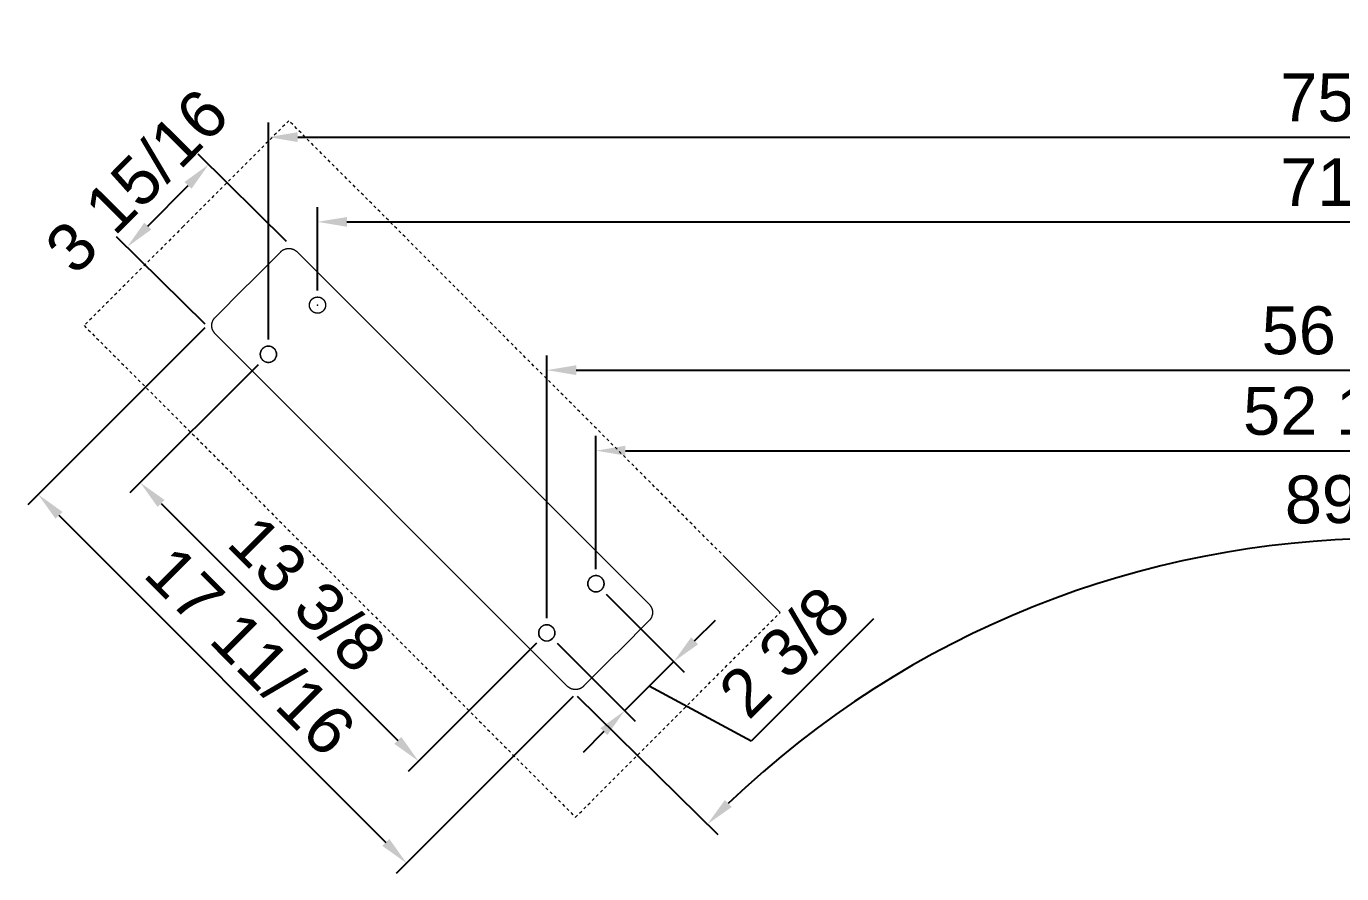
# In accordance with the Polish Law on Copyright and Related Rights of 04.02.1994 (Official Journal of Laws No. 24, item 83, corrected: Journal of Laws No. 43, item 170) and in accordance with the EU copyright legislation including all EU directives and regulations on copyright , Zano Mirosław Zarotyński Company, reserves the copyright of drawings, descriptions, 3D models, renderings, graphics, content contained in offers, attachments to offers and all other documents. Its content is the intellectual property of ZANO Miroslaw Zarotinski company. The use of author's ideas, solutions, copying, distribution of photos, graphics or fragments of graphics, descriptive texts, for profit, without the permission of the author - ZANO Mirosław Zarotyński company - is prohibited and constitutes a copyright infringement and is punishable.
# Model space of a CAD drawing. Header units: inches. Extents: x -11 to 189, y -7 to 133.
# Drawn here: x -5.44 to 39.28, y -7.32 to 21.46 of the extents above; entities that cross this region are included whole.
import ezdxf

# ---------------------------------------------------------------- set-up
doc = ezdxf.new("R2010")
doc.units = ezdxf.units.IN
doc.header["$PDSIZE"] = -1
doc.linetypes.add('HIDDEN', pattern=[1.905, 1.27, -0.635])
for name, color, linetype, lineweight in [('ZANO_R', 7, 'Continuous', 0), ('ZANO_R_przerywana', 250, 'HIDDEN', 0), ('ZANO_W', 1, 'Continuous', 0)]:
    doc.layers.add(name, color=color, linetype=linetype, lineweight=lineweight)
doc.styles.get("Standard").update_dxf_attribs({"font": 'arial.ttf'})
doc.dimstyles.new('amerykanie', dxfattribs={"dimtxt": 50, "dimasz": 50, "dimexe": 0.5, "dimexo": 0.5, "dimgap": 1, "dimtad": 1, "dimdec": 0, "dimzin": 0, "dimlunit": 5, "dimtxsty": 'Standard', "dimcen": 0.09, "dimclrd": 1, "dimclre": 1, "dimclrt": 1, "dimazin": 0, "dimtfac": 1, "dimtdec": 0, "dimtmove": 0, "dimatfit": 3, "dimfxl": 1, "dimtzin": 0, "dimarcsym": 1})

# ---------------------------------------------------------------- blocks, each defined once
blk = doc.blocks.new('*D388')
at = {"layer": 'ZANO_W', "color": 1, "lineweight": -2}
for p, q in [((2.435, 9.968), (-1.924, 5.61)), ((-0.863, 5.256), (7.188, -2.795)), ((11.9, 0.503), (7.541, -3.855))]:
    blk.add_line(p, q, dxfattribs=at)
at = {"layer": 'ZANO_W', "color": 1}
for points in [[(-0.745, 5.374), (-0.981, 5.138), (-1.57, 5.963)], [(7.07, -2.913), (7.306, -2.677), (7.895, -3.502)]]:
    blk.add_solid(points, dxfattribs=at)
at = {"layer": 'ZANO_W', "color": 1, "insert": (4.111, 2.179), "char_height": 1.625, "attachment_point": 5, "rotation": 315}
blk.add_mtext('13 3/8', dxfattribs=at)
blk = doc.blocks.new('*D389')
at = {"layer": 'ZANO_W', "color": 1, "lineweight": -2}
for p, q in [((14.277, 2.173), (16.924, -0.474)), ((17.278, 0.587), (17.985, 1.294)), ((23.363, 1.337), (19.203, -2.822)), ((12.607, 0.503), (15.254, -2.144)), ((14.901, -1.79), (16.571, -0.12)), ((19.203, -2.822), (15.736, -0.955)), ((14.193, -2.497), (13.486, -3.205))]:
    blk.add_line(p, q, dxfattribs=at)
at = {"layer": 'ZANO_W', "color": 1}
for points in [[(17.16, 0.705), (17.396, 0.469), (16.571, -0.12)], [(14.311, -2.615), (14.076, -2.38), (14.901, -1.79)]]:
    blk.add_solid(points, dxfattribs=at)
at = {"layer": 'ZANO_W', "color": 1, "insert": (20.335, 0.206), "char_height": 1.625, "attachment_point": 5, "rotation": 45}
blk.add_mtext('2 3/8', dxfattribs=at)
blk = doc.blocks.new('*D390')
at = {"layer": 'ZANO_W', "color": 1, "lineweight": -2}
for p, q in [((13.924, 3.027), (13.924, 7.547)), ((66.762, 3.027), (66.762, 7.547)), ((14.924, 7.047), (65.762, 7.047))]:
    blk.add_line(p, q, dxfattribs=at)
at = {"layer": 'ZANO_W', "color": 1}
for points in [[(14.924, 7.214), (14.924, 6.88), (13.924, 7.047)], [(65.762, 6.88), (65.762, 7.214), (66.762, 7.047)]]:
    blk.add_solid(points, dxfattribs=at)
at = {"layer": 'ZANO_W', "color": 1, "insert": (40.343, 8.388), "char_height": 1.625, "attachment_point": 5}
blk.add_mtext('52 13/16', dxfattribs=at)
blk = doc.blocks.new('*D391')
at = {"layer": 'ZANO_W', "color": 1, "lineweight": -2}
for p, q in [((12.254, 1.357), (12.254, 10.283)), ((68.432, 1.357), (68.432, 10.283)), ((13.254, 9.783), (67.432, 9.783))]:
    blk.add_line(p, q, dxfattribs=at)
at = {"layer": 'ZANO_W', "color": 1}
for points in [[(13.254, 9.95), (13.254, 9.616), (12.254, 9.783)], [(67.432, 9.616), (67.432, 9.95), (68.432, 9.783)]]:
    blk.add_solid(points, dxfattribs=at)
at = {"layer": 'ZANO_W', "color": 1, "insert": (40.343, 11.124), "char_height": 1.625, "attachment_point": 5}
blk.add_mtext('56 3/16', dxfattribs=at)
blk = doc.blocks.new('*D392')
at = {"layer": 'ZANO_W', "color": 1, "lineweight": -2}
for p, q in [((4.459, 12.492), (4.459, 15.32)), ((76.227, 12.492), (76.227, 15.32)), ((5.459, 14.82), (75.227, 14.82))]:
    blk.add_line(p, q, dxfattribs=at)
at = {"layer": 'ZANO_W', "color": 1}
for points in [[(5.459, 14.986), (5.459, 14.653), (4.459, 14.82)], [(75.227, 14.653), (75.227, 14.986), (76.227, 14.82)]]:
    blk.add_solid(points, dxfattribs=at)
at = {"layer": 'ZANO_W', "color": 1, "insert": (40.343, 16.16), "char_height": 1.625, "attachment_point": 5}
blk.add_mtext('71 3/4', dxfattribs=at)
blk = doc.blocks.new('*D393')
at = {"layer": 'ZANO_W', "color": 1, "lineweight": -2}
for p, q in [((2.788, 10.822), (2.788, 18.2)), ((77.898, 10.822), (77.898, 18.2)), ((3.788, 17.7), (76.898, 17.7))]:
    blk.add_line(p, q, dxfattribs=at)
at = {"layer": 'ZANO_W', "color": 1}
for points in [[(3.788, 17.866), (3.788, 17.533), (2.788, 17.7)], [(76.898, 17.533), (76.898, 17.866), (77.898, 17.7)]]:
    blk.add_solid(points, dxfattribs=at)
at = {"layer": 'ZANO_W', "color": 1, "insert": (40.343, 19.04), "char_height": 1.625, "attachment_point": 5}
blk.add_mtext('75 1/8', dxfattribs=at)
blk = doc.blocks.new('*D394')
at = {"layer": 'ZANO_W', "color": 1, "lineweight": -2}
for p, q in [((13.284, -1.293), (18.069, -5.994)), ((67.386, -1.31), (63.221, -5.562))]:
    blk.add_line(p, q, dxfattribs=at)
blk.add_arc((40.861, -28.387), 32.452, 47.3559, 133.7402, dxfattribs=at)
at = {"layer": 'ZANO_W', "color": 1}
for points in [[(62.731, -4.637), (62.961, -4.395), (63.571, -5.205)], [(18.307, -4.823), (18.541, -5.06), (17.712, -5.644)]]:
    blk.add_solid(points, dxfattribs=at)
at = {"layer": 'ZANO_W', "color": 1, "insert": (40.538, 5.403), "char_height": 1.625, "attachment_point": 5, "rotation": 0.5481}
blk.add_mtext("89%%d55'", dxfattribs=at)
blk = doc.blocks.new('*D396')
at = {"layer": 'ZANO_W', "color": 1, "lineweight": -2}
for p, q in [((3.407, 14.153), (0.403, 17.123)), ((-1.312, 14.676), (0.055, 16.06)), ((0.634, 11.347), (-2.371, 14.317))]:
    blk.add_line(p, q, dxfattribs=at)
at = {"layer": 'ZANO_W', "color": 1}
for points in [[(0.174, 15.943), (-0.063, 16.177), (0.758, 16.771)], [(-1.431, 14.794), (-1.194, 14.559), (-2.015, 13.965)]]:
    blk.add_solid(points, dxfattribs=at)
at = {"layer": 'ZANO_W', "color": 1, "insert": (-1.684, 16.208), "char_height": 1.625, "attachment_point": 5, "rotation": 45.3357}
blk.add_mtext('3 15/16', dxfattribs=at)
blk = doc.blocks.new('*D397')
at = {"layer": 'ZANO_W', "color": 1, "lineweight": -2}
for p, q in [((0.625, 11.221), (-5.392, 5.204)), ((-4.331, 4.851), (6.782, -6.263)), ((13.153, -1.306), (7.136, -7.323))]:
    blk.add_line(p, q, dxfattribs=at)
at = {"layer": 'ZANO_W', "color": 1}
for points in [[(-4.213, 4.968), (-4.449, 4.733), (-5.038, 5.558)], [(6.664, -6.381), (6.9, -6.145), (7.489, -6.97)]]:
    blk.add_solid(points, dxfattribs=at)
at = {"layer": 'ZANO_W', "color": 1, "insert": (2.173, 0.242), "char_height": 1.625, "attachment_point": 5, "rotation": 315}
blk.add_mtext('17 11/16', dxfattribs=at)

msp = doc.modelspace()

# ---------------------------------------------------------------- linework, layer by layer
at = {"layer": 'ZANO_R'}
for p, q in [((3.28144, 13.86076), (3.29333, 13.86762)), ((3.29333, 13.86762), (3.30514, 13.87391)), ((3.30514, 13.87391), (3.31716, 13.8798)), ((3.31716, 13.8798), (3.32937, 13.88527)), ((3.32937, 13.88527), (3.34177, 13.89033)), ((3.34177, 13.89033), (3.35432, 13.89496)), ((3.35432, 13.89496), (3.36703, 13.89916)), ((3.36703, 13.89916), (3.37987, 13.90293)), ((3.37987, 13.90293), (3.39283, 13.90626)), ((3.39283, 13.90626), (3.4059, 13.90914)), ((3.4059, 13.90914), (3.41905, 13.91158)), ((3.41905, 13.91158), (3.43229, 13.91358)), ((3.43229, 13.91358), (3.44558, 13.91512)), ((3.44558, 13.91512), (3.45892, 13.9162)), ((3.45892, 13.9162), (3.47229, 13.91684)), ((3.47229, 13.91684), (3.48567, 13.91702)), ((3.48567, 13.91702), (3.49905, 13.91674)), ((3.49905, 13.91674), (3.51241, 13.91601)), ((3.51241, 13.91601), (3.52574, 13.91483)), ((3.52574, 13.91483), (3.53902, 13.9132)), ((3.53902, 13.9132), (3.55224, 13.91111)), ((3.55224, 13.91111), (3.56538, 13.90857)), ((3.56538, 13.90857), (3.57843, 13.9056)), ((3.57843, 13.9056), (3.59136, 13.90217)), ((3.59136, 13.90217), (3.60418, 13.89832)), ((3.60418, 13.89832), (3.61685, 13.89402)), ((3.61685, 13.89402), (3.62938, 13.8893)), ((3.62938, 13.8893), (3.64173, 13.88416)), ((3.64173, 13.88416), (3.6539, 13.8786)), ((3.6539, 13.8786), (3.66588, 13.87263)), ((3.66588, 13.87263), (3.67765, 13.86625)), ((3.67765, 13.86625), (3.68919, 13.85948)), ((2.20368, 12.79951), (3.03588, 13.63171)), ((3.20588, 13.80171), (3.03588, 13.63171)), ((3.20588, 13.80171), (3.21575, 13.81125)), ((3.21575, 13.81125), (3.22596, 13.82044)), ((3.22596, 13.82044), (3.23648, 13.82927)), ((3.23648, 13.82927), (3.2473, 13.83772)), ((3.2473, 13.83772), (3.25841, 13.8458)), ((3.25841, 13.8458), (3.26979, 13.85348)), ((3.26979, 13.85348), (3.28144, 13.86076)), ((3.68919, 13.85948), (3.7005, 13.85233)), ((3.7005, 13.85233), (3.71155, 13.84479)), ((3.71155, 13.84479), (3.72235, 13.83688)), ((3.72235, 13.83688), (3.73287, 13.8286)), ((3.73287, 13.8286), (3.7431, 13.81998)), ((3.7431, 13.81998), (3.75303, 13.81101)), ((3.75303, 13.81101), (3.76265, 13.80171)), ((15.73336, 1.83101), (3.76265, 13.80171)), ((1.98097, 12.5768), (0.97877, 11.5746)), ((1.98097, 12.5768), (2.20368, 12.79951)), ((4.19434, 12.07032), (4.19723, 12.0795)), ((4.19723, 12.0795), (4.20044, 12.08856)), ((4.20044, 12.08856), (4.20396, 12.09752)), ((4.20396, 12.09752), (4.20779, 12.10634)), ((4.20779, 12.10634), (4.21192, 12.11502)), ((4.21192, 12.11502), (4.21636, 12.12356)), ((4.21636, 12.12356), (4.22109, 12.13193)), ((4.22109, 12.13193), (4.22611, 12.14013)), ((4.22611, 12.14013), (4.23142, 12.14816)), ((4.23154, 12.14834), (4.23641, 12.15519)), ((4.23641, 12.15519), (4.24148, 12.16189)), ((4.24148, 12.16189), (4.24676, 12.16843)), ((4.24676, 12.16843), (4.25223, 12.17481)), ((4.25223, 12.17481), (4.2579, 12.18102)), ((4.2579, 12.18102), (4.26375, 12.18706)), ((4.26375, 12.18706), (4.27059, 12.19367)), ((4.27059, 12.19367), (4.27766, 12.20004)), ((4.27766, 12.20004), (4.28494, 12.20616)), ((4.28494, 12.20616), (4.29243, 12.21203)), ((4.29243, 12.21203), (4.30012, 12.21763)), ((4.30012, 12.21763), (4.308, 12.22297)), ((4.308, 12.22297), (4.31605, 12.22803)), ((4.31605, 12.22803), (4.32428, 12.23281)), ((4.32428, 12.23281), (4.33266, 12.2373)), ((4.33266, 12.2373), (4.3412, 12.24151)), ((4.3412, 12.24151), (4.34987, 12.24541)), ((4.34987, 12.24541), (4.35868, 12.24901)), ((4.35868, 12.24901), (4.3676, 12.25231)), ((4.3676, 12.25231), (4.37664, 12.2553)), ((4.37664, 12.2553), (4.38577, 12.25797)), ((4.38577, 12.25797), (4.39498, 12.26033)), ((4.39498, 12.26033), (4.40428, 12.26236)), ((4.40428, 12.26236), (4.41364, 12.26408)), ((4.41364, 12.26408), (4.42305, 12.26547)), ((4.42305, 12.26547), (4.4325, 12.26653)), ((4.4325, 12.26653), (4.44199, 12.26727)), ((4.44199, 12.26727), (4.45149, 12.26768)), ((4.45149, 12.26768), (4.461, 12.26776)), ((4.461, 12.26776), (4.47052, 12.26752)), ((4.47052, 12.26752), (4.48001, 12.26694)), ((4.48016, 12.26693), (4.48958, 12.26603)), ((4.48958, 12.26603), (4.49897, 12.26481)), ((4.49897, 12.26481), (4.50831, 12.26326)), ((4.50831, 12.26326), (4.51758, 12.26139)), ((4.51758, 12.26139), (4.52679, 12.25921)), ((4.52679, 12.25921), (4.53592, 12.25671)), ((4.53592, 12.25671), (4.54496, 12.2539)), ((4.54496, 12.2539), (4.5539, 12.25078)), ((4.5539, 12.25078), (4.56272, 12.24736)), ((4.56272, 12.24736), (4.57142, 12.24363)), ((4.57142, 12.24363), (4.57999, 12.23961)), ((4.57999, 12.23961), (4.58841, 12.2353)), ((4.58841, 12.2353), (4.59668, 12.2307)), ((4.59668, 12.2307), (4.60479, 12.22582)), ((4.60479, 12.22582), (4.61273, 12.22066)), ((4.61273, 12.22066), (4.62048, 12.21524)), ((4.62048, 12.21524), (4.62804, 12.20955)), ((4.62804, 12.20955), (4.63541, 12.2036)), ((4.63541, 12.2036), (4.64256, 12.19741)), ((4.64256, 12.19741), (4.6495, 12.19097)), ((4.6495, 12.19097), (4.65621, 12.1843)), ((4.65621, 12.1843), (4.66269, 12.1774)), ((4.66269, 12.1774), (4.66893, 12.17028)), ((4.66893, 12.17028), (4.67493, 12.16296)), ((4.67493, 12.16296), (4.68066, 12.15543)), ((4.68066, 12.15543), (4.68614, 12.14771)), ((4.68614, 12.14771), (4.69134, 12.13981)), ((4.69134, 12.13981), (4.69627, 12.13173)), ((4.69627, 12.13173), (4.70093, 12.12349)), ((4.70093, 12.12349), (4.70529, 12.11509)), ((4.70529, 12.11509), (4.70937, 12.10655)), ((4.70937, 12.10655), (4.71314, 12.09787)), ((4.71314, 12.09787), (4.71662, 12.08907)), ((4.71662, 12.08907), (4.7198, 12.08015)), ((4.7198, 12.08015), (4.72266, 12.07113)), ((4.18304, 11.99446), (4.18329, 12.00407)), ((4.18313, 11.98484), (4.18304, 11.99446)), ((4.18355, 11.97523), (4.18313, 11.98484)), ((4.18329, 12.00407), (4.18387, 12.01367)), ((4.18431, 11.96564), (4.18355, 11.97523)), ((4.18387, 12.01367), (4.18479, 12.02325)), ((4.18541, 11.95609), (4.18431, 11.96564)), ((4.18479, 12.02325), (4.18604, 12.03279)), ((4.18683, 11.94657), (4.18541, 11.95609)), ((4.18604, 12.03279), (4.18762, 12.04227)), ((4.18859, 11.93712), (4.18683, 11.94657)), ((4.18762, 12.04227), (4.18954, 12.0517)), ((4.19068, 11.92773), (4.18859, 11.93712)), ((4.18954, 12.0517), (4.19178, 12.06105)), ((4.19309, 11.91842), (4.19068, 11.92773)), ((4.19178, 12.06105), (4.19434, 12.07032)), ((4.19582, 11.9092), (4.19309, 11.91842)), ((4.19888, 11.90008), (4.19582, 11.9092)), ((4.20225, 11.89107), (4.19888, 11.90008)), ((4.20594, 11.88218), (4.20225, 11.89107)), ((4.20993, 11.87343), (4.20594, 11.88218)), ((4.21423, 11.86483), (4.20993, 11.87343)), ((4.21882, 11.85638), (4.21423, 11.86483)), ((4.2237, 11.84809), (4.21882, 11.85638)), ((4.22887, 11.83998), (4.2237, 11.84809)), ((4.23433, 11.83206), (4.22887, 11.83998)), ((4.24005, 11.82433), (4.23433, 11.83206)), ((4.24604, 11.8168), (4.24005, 11.82433)), ((4.25229, 11.80949), (4.24604, 11.8168)), ((4.25879, 11.8024), (4.25229, 11.80949)), ((4.26553, 11.79555), (4.25879, 11.8024)), ((4.27251, 11.78893), (4.26553, 11.79555)), ((4.27972, 11.78256), (4.27251, 11.78893)), ((4.28714, 11.77644), (4.27972, 11.78256)), ((4.29478, 11.77059), (4.28714, 11.77644)), ((4.30261, 11.76501), (4.29478, 11.77059)), ((4.31063, 11.7597), (4.30261, 11.76501)), ((4.31884, 11.75468), (4.31063, 11.7597)), ((4.32721, 11.74994), (4.31884, 11.75468)), ((4.33574, 11.74551), (4.32721, 11.74994)), ((4.34442, 11.74137), (4.33574, 11.74551)), ((4.35325, 11.73754), (4.34442, 11.74137)), ((4.3622, 11.73401), (4.35325, 11.73754)), ((4.37126, 11.73081), (4.3622, 11.73401)), ((4.38044, 11.72792), (4.37126, 11.73081)), ((4.38971, 11.72535), (4.38044, 11.72792)), ((4.39906, 11.72311), (4.38971, 11.72535)), ((4.40849, 11.72119), (4.39906, 11.72311)), ((4.41797, 11.71961), (4.40849, 11.72119)), ((4.42751, 11.71836), (4.41797, 11.71961)), ((4.43708, 11.71744), (4.42751, 11.71836)), ((4.44673, 11.71685), (4.43724, 11.71742)), ((4.45624, 11.7166), (4.44673, 11.71685)), ((4.46576, 11.71669), (4.45624, 11.7166)), ((4.47526, 11.7171), (4.46576, 11.71669)), ((4.48475, 11.71783), (4.47526, 11.7171)), ((4.4942, 11.7189), (4.48475, 11.71783)), ((4.50361, 11.72029), (4.4942, 11.7189)), ((4.51297, 11.72201), (4.50361, 11.72029)), ((4.52226, 11.72404), (4.51297, 11.72201)), ((4.53148, 11.7264), (4.52226, 11.72404)), ((4.54061, 11.72907), (4.53148, 11.7264)), ((4.54964, 11.73206), (4.54061, 11.72907)), ((4.55857, 11.73536), (4.54964, 11.73206)), ((4.56737, 11.73896), (4.55857, 11.73536)), ((4.57605, 11.74286), (4.56737, 11.73896)), ((4.58459, 11.74706), (4.57605, 11.74286)), ((4.59297, 11.75156), (4.58459, 11.74706)), ((4.6012, 11.75634), (4.59297, 11.75156)), ((4.60925, 11.7614), (4.6012, 11.75634)), ((4.61713, 11.76674), (4.60925, 11.7614)), ((4.62482, 11.77234), (4.61713, 11.76674)), ((4.6323, 11.77821), (4.62482, 11.77234)), ((4.63959, 11.78433), (4.6323, 11.77821)), ((4.64665, 11.7907), (4.63959, 11.78433)), ((4.6535, 11.79731), (4.64665, 11.7907)), ((4.65933, 11.80332), (4.6535, 11.79731)), ((4.66498, 11.80951), (4.65933, 11.80332)), ((4.67043, 11.81587), (4.66498, 11.80951)), ((4.67569, 11.82239), (4.67043, 11.81587)), ((4.68075, 11.82906), (4.67569, 11.82239)), ((4.68561, 11.83589), (4.68075, 11.82906)), ((4.69093, 11.84392), (4.6857, 11.83603)), ((4.69589, 11.85198), (4.69093, 11.84392)), ((4.70056, 11.86021), (4.69589, 11.85198)), ((4.70495, 11.8686), (4.70056, 11.86021)), ((4.70905, 11.87713), (4.70495, 11.8686)), ((4.71285, 11.8858), (4.70905, 11.87713)), ((4.71635, 11.89459), (4.71285, 11.8858)), ((4.71955, 11.90349), (4.71635, 11.89459)), ((4.72244, 11.91251), (4.71955, 11.90349)), ((4.72502, 11.92161), (4.72244, 11.91251)), ((4.72266, 12.07113), (4.72522, 12.06202)), ((4.72729, 11.9308), (4.72502, 11.92161)), ((4.72522, 12.06202), (4.72746, 12.05282)), ((4.72924, 11.94006), (4.72729, 11.9308)), ((4.72746, 12.05282), (4.72938, 12.04356)), ((4.73087, 11.94939), (4.72924, 11.94006)), ((4.72938, 12.04356), (4.73099, 12.03423)), ((4.73218, 11.95876), (4.73087, 11.94939)), ((4.73099, 12.03423), (4.73227, 12.02485)), ((4.73317, 11.96817), (4.73218, 11.95876)), ((4.73227, 12.02485), (4.73323, 12.01544)), ((4.73383, 11.97761), (4.73317, 11.96817)), ((4.73323, 12.01544), (4.73387, 12.00599)), ((4.73417, 11.98707), (4.73383, 11.97761)), ((4.73387, 12.00599), (4.73418, 11.99654)), ((4.73418, 11.99654), (4.73417, 11.98707)), ((0.86346, 11.29621), (0.86368, 11.30965)), ((0.86368, 11.28277), (0.86346, 11.29621)), ((0.86368, 11.30965), (0.86437, 11.32308)), ((0.86437, 11.26935), (0.86368, 11.28277)), ((0.86437, 11.32308), (0.86552, 11.33647)), ((0.86552, 11.25595), (0.86437, 11.26935)), ((0.86552, 11.33647), (0.86712, 11.34982)), ((0.86712, 11.2426), (0.86552, 11.25595)), ((0.86712, 11.34982), (0.86918, 11.36311)), ((0.86918, 11.22932), (0.86712, 11.2426)), ((0.86918, 11.36311), (0.87169, 11.37631)), ((0.87169, 11.21611), (0.86918, 11.22932)), ((0.87169, 11.37631), (0.87465, 11.38943)), ((0.87465, 11.203), (0.87169, 11.21611)), ((0.87465, 11.38943), (0.87805, 11.40243)), ((0.87805, 11.18999), (0.87465, 11.203)), ((0.87805, 11.40243), (0.8819, 11.41531)), ((0.8819, 11.17711), (0.87805, 11.18999)), ((0.8819, 11.41531), (0.88619, 11.42806)), ((0.88619, 11.42806), (0.8909, 11.44064)), ((0.8909, 11.44064), (0.89605, 11.45306)), ((0.89605, 11.45306), (0.90161, 11.4653)), ((0.90161, 11.4653), (0.9076, 11.47734)), ((0.9076, 11.47734), (0.91398, 11.48917)), ((0.91398, 11.48917), (0.92077, 11.50077)), ((0.92077, 11.50077), (0.92795, 11.51214)), ((0.92795, 11.51214), (0.93551, 11.52325)), ((0.93551, 11.52325), (0.94345, 11.5341)), ((0.94345, 11.5341), (0.95176, 11.54467)), ((0.95176, 11.54467), (0.96042, 11.55495)), ((0.96042, 11.55495), (0.96943, 11.56493)), ((0.96943, 11.56493), (0.97877, 11.5746)), ((0.88619, 11.16437), (0.8819, 11.17711)), ((0.8909, 11.15178), (0.88619, 11.16437)), ((0.89605, 11.13936), (0.8909, 11.15178)), ((0.90161, 11.12713), (0.89605, 11.13936)), ((0.9076, 11.11509), (0.90161, 11.12713)), ((0.91398, 11.10326), (0.9076, 11.11509)), ((0.92077, 11.09165), (0.91398, 11.10326)), ((0.92795, 11.08029), (0.92077, 11.09165)), ((0.93551, 11.06917), (0.92795, 11.08029)), ((0.94345, 11.05832), (0.93551, 11.06917)), ((0.95176, 11.04775), (0.94345, 11.05832)), ((0.96042, 11.03747), (0.95176, 11.04775)), ((0.96943, 11.02749), (0.96042, 11.03747)), ((0.97877, 11.01782), (0.96943, 11.02749)), ((0.97877, 11.01782), (12.94947, -0.95288)), ((2.51283, 10.33022), (2.5127, 10.32066)), ((2.5127, 10.32066), (2.51291, 10.31109)), ((2.51329, 10.33978), (2.51283, 10.33022)), ((2.51291, 10.31109), (2.51345, 10.30154)), ((2.51407, 10.34931), (2.51329, 10.33978)), ((2.51345, 10.30154), (2.51432, 10.29202)), ((2.51519, 10.35881), (2.51407, 10.34931)), ((2.51432, 10.29202), (2.51552, 10.28253)), ((2.51664, 10.36827), (2.51519, 10.35881)), ((2.51841, 10.37767), (2.51664, 10.36827)), ((2.52051, 10.387), (2.51841, 10.37767)), ((2.52294, 10.39626), (2.52051, 10.387)), ((2.52568, 10.40542), (2.52294, 10.39626)), ((2.52874, 10.41449), (2.52568, 10.40542)), ((2.53211, 10.42344), (2.52874, 10.41449)), ((2.53579, 10.43227), (2.53211, 10.42344)), ((2.53977, 10.44097), (2.53579, 10.43227)), ((2.54406, 10.44952), (2.53977, 10.44097)), ((2.54863, 10.45792), (2.54406, 10.44952)), ((2.5535, 10.46615), (2.54863, 10.45792)), ((2.55865, 10.47422), (2.5535, 10.46615)), ((2.56408, 10.4821), (2.55865, 10.47422)), ((2.56977, 10.48978), (2.56408, 10.4821)), ((2.57573, 10.49726), (2.56977, 10.48978)), ((2.58195, 10.50453), (2.57573, 10.49726)), ((2.58841, 10.51159), (2.58195, 10.50453)), ((2.59512, 10.51841), (2.58841, 10.51159)), ((2.60206, 10.525), (2.59512, 10.51841)), ((2.60922, 10.53134), (2.60206, 10.525)), ((2.6166, 10.53743), (2.60922, 10.53134)), ((2.62418, 10.54325), (2.6166, 10.53743)), ((2.63197, 10.54882), (2.62418, 10.54325)), ((2.63994, 10.55411), (2.63197, 10.54882)), ((2.64809, 10.55911), (2.63994, 10.55411)), ((2.65641, 10.56384), (2.64809, 10.55911)), ((2.66489, 10.56827), (2.65641, 10.56384)), ((2.67351, 10.5724), (2.66489, 10.56827)), ((2.68228, 10.57624), (2.67351, 10.5724)), ((2.69117, 10.57976), (2.68228, 10.57624)), ((2.70018, 10.58298), (2.69117, 10.57976)), ((2.70929, 10.58588), (2.70018, 10.58298)), ((2.71851, 10.58846), (2.70929, 10.58588)), ((2.7278, 10.59072), (2.71851, 10.58846)), ((2.73717, 10.59266), (2.7278, 10.59072)), ((2.7466, 10.59427), (2.73717, 10.59266)), ((2.75608, 10.59555), (2.7466, 10.59427)), ((2.7656, 10.59651), (2.75608, 10.59555)), ((2.77514, 10.59713), (2.7656, 10.59651)), ((2.78471, 10.59742), (2.77514, 10.59713)), ((2.79427, 10.59738), (2.78471, 10.59742)), ((2.80383, 10.59701), (2.79427, 10.59738)), ((2.81337, 10.5963), (2.80383, 10.59701)), ((2.82288, 10.59526), (2.81337, 10.5963)), ((2.83235, 10.5939), (2.82288, 10.59526)), ((2.84176, 10.59221), (2.83235, 10.5939)), ((2.85112, 10.59019), (2.84176, 10.59221)), ((2.86039, 10.58785), (2.85112, 10.59019)), ((2.86958, 10.58518), (2.86039, 10.58785)), ((2.87867, 10.5822), (2.86958, 10.58518)), ((2.88765, 10.57891), (2.87867, 10.5822)), ((2.89651, 10.57531), (2.88765, 10.57891)), ((2.90524, 10.5714), (2.89651, 10.57531)), ((2.91383, 10.56719), (2.90524, 10.5714)), ((2.92227, 10.56268), (2.91383, 10.56719)), ((2.93055, 10.55789), (2.92227, 10.56268)), ((2.93866, 10.55281), (2.93055, 10.55789)), ((2.94658, 10.54745), (2.93866, 10.55281)), ((2.95432, 10.54182), (2.94658, 10.54745)), ((2.96185, 10.53593), (2.95432, 10.54182)), ((2.96918, 10.52977), (2.96185, 10.53593)), ((2.97628, 10.52337), (2.96918, 10.52977)), ((2.98316, 10.51673), (2.97628, 10.52337)), ((2.98981, 10.50984), (2.98316, 10.51673)), ((2.99621, 10.50274), (2.98981, 10.50984)), ((3.00237, 10.49541), (2.99621, 10.50274)), ((3.00826, 10.48788), (3.00237, 10.49541)), ((3.01389, 10.48014), (3.00826, 10.48788)), ((3.01925, 10.47222), (3.01389, 10.48014)), ((3.02433, 10.46411), (3.01925, 10.47222)), ((3.02912, 10.45583), (3.02433, 10.46411)), ((3.03363, 10.44739), (3.02912, 10.45583)), ((3.03784, 10.4388), (3.03363, 10.44739)), ((3.04175, 10.43007), (3.03784, 10.4388)), ((3.04535, 10.42121), (3.04175, 10.43007)), ((3.04864, 10.41223), (3.04535, 10.42121)), ((3.05162, 10.40314), (3.04864, 10.41223)), ((3.05429, 10.39395), (3.05162, 10.40314)), ((3.05663, 10.38468), (3.05429, 10.39395)), ((3.05865, 10.37533), (3.05663, 10.38468)), ((3.06034, 10.36591), (3.05865, 10.37533)), ((3.0617, 10.35644), (3.06034, 10.36591)), ((3.06071, 10.28016), (3.06199, 10.28964)), ((3.06274, 10.34693), (3.0617, 10.35644)), ((3.06199, 10.28964), (3.06295, 10.29916)), ((3.06344, 10.33739), (3.06274, 10.34693)), ((3.06295, 10.29916), (3.06357, 10.3087)), ((3.06382, 10.32783), (3.06344, 10.33739)), ((3.06357, 10.3087), (3.06386, 10.31827)), ((3.06386, 10.31827), (3.06382, 10.32783)), ((2.51552, 10.28253), (2.51705, 10.27308)), ((2.51705, 10.27308), (2.51891, 10.2637)), ((2.51891, 10.2637), (2.52109, 10.25438)), ((2.52109, 10.25438), (2.52359, 10.24515)), ((2.52359, 10.24515), (2.52641, 10.23601)), ((2.52641, 10.23601), (2.52955, 10.22697)), ((2.52955, 10.22697), (2.533, 10.21805)), ((2.533, 10.21805), (2.53676, 10.20925)), ((2.53676, 10.20925), (2.54082, 10.20059)), ((2.54082, 10.20059), (2.54517, 10.19207)), ((2.54517, 10.19207), (2.54982, 10.18371)), ((2.54982, 10.18371), (2.55476, 10.17552)), ((2.55476, 10.17552), (2.55998, 10.1675)), ((2.55998, 10.1675), (2.56548, 10.15967)), ((2.56548, 10.15967), (2.57124, 10.15204)), ((2.57124, 10.15204), (2.57726, 10.14461)), ((2.57726, 10.14461), (2.58354, 10.13739)), ((2.58354, 10.13739), (2.59007, 10.13039)), ((2.59007, 10.13039), (2.59683, 10.12363)), ((2.59683, 10.12363), (2.60383, 10.1171)), ((2.60383, 10.1171), (2.61104, 10.11082)), ((2.61104, 10.11082), (2.61848, 10.1048)), ((2.61848, 10.1048), (2.62611, 10.09904)), ((2.62611, 10.09904), (2.63394, 10.09354)), ((2.63394, 10.09354), (2.64196, 10.08832)), ((2.64196, 10.08832), (2.65015, 10.08338)), ((2.65015, 10.08338), (2.65851, 10.07873)), ((2.65851, 10.07873), (2.66703, 10.07438)), ((2.66703, 10.07438), (2.67569, 10.07032)), ((2.67569, 10.07032), (2.68449, 10.06656)), ((2.68449, 10.06656), (2.69341, 10.06311)), ((2.69341, 10.06311), (2.70245, 10.05997)), ((2.70245, 10.05997), (2.71159, 10.05715)), ((2.71159, 10.05715), (2.72082, 10.05465)), ((2.72082, 10.05465), (2.73014, 10.05247)), ((2.73014, 10.05247), (2.73952, 10.05061)), ((2.73952, 10.05061), (2.74896, 10.04908)), ((2.74896, 10.04908), (2.75846, 10.04788)), ((2.75846, 10.04788), (2.76798, 10.04701)), ((2.76798, 10.04701), (2.77753, 10.04647)), ((2.77753, 10.04647), (2.7871, 10.04627)), ((2.7871, 10.04627), (2.79666, 10.04639)), ((2.79666, 10.04639), (2.80622, 10.04685)), ((2.80622, 10.04685), (2.81575, 10.04763)), ((2.81575, 10.04763), (2.82525, 10.04875)), ((2.82525, 10.04875), (2.83471, 10.0502)), ((2.83471, 10.0502), (2.84411, 10.05197)), ((2.84411, 10.05197), (2.85344, 10.05407)), ((2.85344, 10.05407), (2.8627, 10.0565)), ((2.8627, 10.0565), (2.87186, 10.05924)), ((2.87186, 10.05924), (2.88093, 10.0623)), ((2.88093, 10.0623), (2.88988, 10.06567)), ((2.88988, 10.06567), (2.89871, 10.06935)), ((2.89871, 10.06935), (2.90741, 10.07333)), ((2.90741, 10.07333), (2.91596, 10.07762)), ((2.91596, 10.07762), (2.92436, 10.08219)), ((2.92436, 10.08219), (2.93259, 10.08706)), ((2.93259, 10.08706), (2.94066, 10.09221)), ((2.94066, 10.09221), (2.94853, 10.09764)), ((2.94853, 10.09764), (2.95622, 10.10333)), ((2.95622, 10.10333), (2.9637, 10.10929)), ((2.9637, 10.10929), (2.97097, 10.11551)), ((2.97097, 10.11551), (2.97803, 10.12197)), ((2.97803, 10.12197), (2.98485, 10.12868)), ((2.98485, 10.12868), (2.99143, 10.13562)), ((2.99143, 10.13562), (2.99778, 10.14278)), ((2.99778, 10.14278), (3.00386, 10.15016)), ((3.00386, 10.15016), (3.00969, 10.15774)), ((3.00969, 10.15774), (3.01526, 10.16553)), ((3.01526, 10.16553), (3.02054, 10.1735)), ((3.02054, 10.1735), (3.02555, 10.18165)), ((3.02555, 10.18165), (3.03028, 10.18997)), ((3.03028, 10.18997), (3.03471, 10.19845)), ((3.03471, 10.19845), (3.03884, 10.20707)), ((3.03884, 10.20707), (3.04268, 10.21584)), ((3.04268, 10.21584), (3.0462, 10.22473)), ((3.0462, 10.22473), (3.04942, 10.23374)), ((3.04942, 10.23374), (3.05232, 10.24286)), ((3.05232, 10.24286), (3.0549, 10.25207)), ((3.0549, 10.25207), (3.05716, 10.26136)), ((3.05716, 10.26136), (3.0591, 10.27073)), ((3.0591, 10.27073), (3.06071, 10.28016)), ((20.18757, 1.55262), (18.32214, 3.41805)), ((13.69819, 2.6852), (13.69283, 2.67727)), ((13.70381, 2.69294), (13.69819, 2.6852)), ((13.70971, 2.70047), (13.70381, 2.69294)), ((13.71586, 2.7078), (13.70971, 2.70047)), ((13.72226, 2.71491), (13.71586, 2.7078)), ((13.7289, 2.72179), (13.72226, 2.71491)), ((13.73578, 2.72844), (13.7289, 2.72179)), ((13.74289, 2.73484), (13.73578, 2.72844)), ((13.75021, 2.741), (13.74289, 2.73484)), ((13.75774, 2.7469), (13.75021, 2.741)), ((13.76548, 2.75253), (13.75774, 2.7469)), ((13.7734, 2.75789), (13.76548, 2.75253)), ((13.7815, 2.76297), (13.7734, 2.75789)), ((13.78978, 2.76777), (13.7815, 2.76297)), ((13.79822, 2.77227), (13.78978, 2.76777)), ((13.80681, 2.77649), (13.79822, 2.77227)), ((13.81554, 2.7804), (13.80681, 2.77649)), ((13.8244, 2.784), (13.81554, 2.7804)), ((13.83338, 2.7873), (13.8244, 2.784)), ((13.84247, 2.79028), (13.83338, 2.7873)), ((13.85166, 2.79295), (13.84247, 2.79028)), ((13.86093, 2.79529), (13.85166, 2.79295)), ((13.87028, 2.79731), (13.86093, 2.79529)), ((13.87969, 2.79901), (13.87028, 2.79731)), ((13.88916, 2.80038), (13.87969, 2.79901)), ((13.89867, 2.80142), (13.88916, 2.80038)), ((13.90821, 2.80212), (13.89867, 2.80142)), ((13.91777, 2.8025), (13.90821, 2.80212)), ((13.92734, 2.80254), (13.91777, 2.8025)), ((13.9369, 2.80226), (13.92734, 2.80254)), ((13.94645, 2.80164), (13.9369, 2.80226)), ((13.95596, 2.80069), (13.94645, 2.80164)), ((13.96545, 2.79941), (13.95596, 2.80069)), ((13.97488, 2.7978), (13.96545, 2.79941)), ((13.98424, 2.79586), (13.97488, 2.7978)), ((13.99354, 2.79361), (13.98424, 2.79586)), ((14.00275, 2.79103), (13.99354, 2.79361)), ((14.01187, 2.78813), (14.00275, 2.79103)), ((14.02088, 2.78491), (14.01187, 2.78813)), ((14.02977, 2.78139), (14.02088, 2.78491)), ((14.03854, 2.77756), (14.02977, 2.78139)), ((14.04717, 2.77343), (14.03854, 2.77756)), ((14.05565, 2.769), (14.04717, 2.77343)), ((14.06397, 2.76428), (14.05565, 2.769)), ((14.07212, 2.75927), (14.06397, 2.76428)), ((14.08009, 2.75399), (14.07212, 2.75927)), ((14.08788, 2.74843), (14.08009, 2.75399)), ((14.09546, 2.7426), (14.08788, 2.74843)), ((14.10284, 2.73651), (14.09546, 2.7426)), ((14.11001, 2.73017), (14.10284, 2.73651)), ((14.11695, 2.72359), (14.11001, 2.73017)), ((14.12365, 2.71677), (14.11695, 2.72359)), ((14.13012, 2.70972), (14.12365, 2.71677)), ((14.13634, 2.70245), (14.13012, 2.70972)), ((14.1423, 2.69497), (14.13634, 2.70245)), ((14.148, 2.68728), (14.1423, 2.69497)), ((14.15343, 2.67941), (14.148, 2.68728)), ((13.6483, 2.53287), (13.64827, 2.52331)), ((13.64827, 2.52331), (13.64856, 2.51375)), ((13.64867, 2.54243), (13.6483, 2.53287)), ((13.64856, 2.51375), (13.64918, 2.5042)), ((13.64938, 2.55197), (13.64867, 2.54243)), ((13.64918, 2.5042), (13.65014, 2.49468)), ((13.65041, 2.56148), (13.64938, 2.55197)), ((13.65014, 2.49468), (13.65143, 2.4852)), ((13.65177, 2.57095), (13.65041, 2.56148)), ((13.65143, 2.4852), (13.65304, 2.47577)), ((13.65346, 2.58037), (13.65177, 2.57095)), ((13.65304, 2.47577), (13.65498, 2.46641)), ((13.65548, 2.58972), (13.65346, 2.58037)), ((13.65498, 2.46641), (13.65724, 2.45711)), ((13.65782, 2.599), (13.65548, 2.58972)), ((13.65724, 2.45711), (13.65983, 2.4479)), ((13.66048, 2.60819), (13.65782, 2.599)), ((13.65983, 2.4479), (13.66273, 2.43879)), ((13.66345, 2.61728), (13.66048, 2.60819)), ((13.66273, 2.43879), (13.66595, 2.42978)), ((13.66675, 2.62626), (13.66345, 2.61728)), ((13.66595, 2.42978), (13.66948, 2.42089)), ((13.67035, 2.63512), (13.66675, 2.62626)), ((13.66948, 2.42089), (13.67331, 2.41212)), ((13.67425, 2.64385), (13.67035, 2.63512)), ((13.67331, 2.41212), (13.67745, 2.4035)), ((13.67846, 2.65245), (13.67425, 2.64385)), ((13.67745, 2.4035), (13.68189, 2.39502)), ((13.68296, 2.66089), (13.67846, 2.65245)), ((13.68189, 2.39502), (13.68661, 2.3867)), ((13.68775, 2.66917), (13.68296, 2.66089)), ((13.68661, 2.3867), (13.69162, 2.37855)), ((13.69283, 2.67727), (13.68775, 2.66917)), ((13.69162, 2.37855), (13.69691, 2.37058)), ((13.69691, 2.37058), (13.70248, 2.3628)), ((13.70248, 2.3628), (13.70831, 2.35522)), ((13.70831, 2.35522), (13.7144, 2.34784)), ((13.7144, 2.34784), (13.72074, 2.34068)), ((13.72074, 2.34068), (13.72733, 2.33375)), ((13.72733, 2.33375), (13.73416, 2.32704)), ((13.73416, 2.32704), (13.74121, 2.32058)), ((13.74121, 2.32058), (13.74848, 2.31437)), ((13.74848, 2.31437), (13.75597, 2.30841)), ((13.75597, 2.30841), (13.76366, 2.30271)), ((13.76366, 2.30271), (13.77154, 2.29729)), ((13.77154, 2.29729), (13.7796, 2.29214)), ((13.7796, 2.29214), (13.78784, 2.28728)), ((13.78784, 2.28728), (13.79624, 2.2827)), ((13.79624, 2.2827), (13.80479, 2.27842)), ((13.80479, 2.27842), (13.81349, 2.27444)), ((13.81349, 2.27444), (13.82232, 2.27076)), ((13.82232, 2.27076), (13.83128, 2.26739)), ((13.83128, 2.26739), (13.84034, 2.26434)), ((13.84034, 2.26434), (13.84951, 2.2616)), ((13.84951, 2.2616), (13.85876, 2.25918)), ((13.85876, 2.25918), (13.86809, 2.25708)), ((13.86809, 2.25708), (13.8775, 2.25531)), ((13.8775, 2.25531), (13.88695, 2.25386)), ((13.88695, 2.25386), (13.89645, 2.25275)), ((13.89645, 2.25275), (13.90599, 2.25196)), ((13.90599, 2.25196), (13.91554, 2.25151)), ((13.91554, 2.25151), (13.92511, 2.25139)), ((13.92511, 2.25139), (13.93467, 2.2516)), ((13.93467, 2.2516), (13.94422, 2.25214)), ((13.94422, 2.25214), (13.95375, 2.25301)), ((13.95375, 2.25301), (13.96324, 2.25422)), ((13.96324, 2.25422), (13.97268, 2.25575)), ((13.97268, 2.25575), (13.98207, 2.25761)), ((13.98207, 2.25761), (13.99138, 2.25979)), ((13.99138, 2.25979), (14.00061, 2.2623)), ((14.00061, 2.2623), (14.00975, 2.26512)), ((14.00975, 2.26512), (14.01879, 2.26826)), ((14.01879, 2.26826), (14.02771, 2.27171)), ((14.02771, 2.27171), (14.03651, 2.27547)), ((14.03651, 2.27547), (14.04517, 2.27953)), ((14.04517, 2.27953), (14.05368, 2.2839)), ((14.05368, 2.2839), (14.06204, 2.28855)), ((14.06204, 2.28855), (14.07023, 2.29349)), ((14.07023, 2.29349), (14.07825, 2.29871)), ((14.07825, 2.29871), (14.08608, 2.30421)), ((14.08608, 2.30421), (14.09371, 2.30997)), ((14.09371, 2.30997), (14.10114, 2.316)), ((14.10114, 2.316), (14.10836, 2.32228)), ((14.10836, 2.32228), (14.11535, 2.32881)), ((14.11535, 2.32881), (14.12211, 2.33557)), ((14.12211, 2.33557), (14.12864, 2.34257)), ((14.12864, 2.34257), (14.13491, 2.34979)), ((14.13491, 2.34979), (14.14093, 2.35722)), ((14.14093, 2.35722), (14.1467, 2.36486)), ((14.1467, 2.36486), (14.15219, 2.37269)), ((14.15219, 2.37269), (14.15741, 2.38071)), ((14.15858, 2.67135), (14.15343, 2.67941)), ((14.15741, 2.38071), (14.16234, 2.38891)), ((14.16345, 2.66311), (14.15858, 2.67135)), ((14.16234, 2.38891), (14.16699, 2.39727)), ((14.16803, 2.65471), (14.16345, 2.66311)), ((14.16699, 2.39727), (14.17134, 2.40578)), ((14.17232, 2.64616), (14.16803, 2.65471)), ((14.17134, 2.40578), (14.1754, 2.41445)), ((14.1763, 2.63747), (14.17232, 2.64616)), ((14.1754, 2.41445), (14.17916, 2.42325)), ((14.17999, 2.62864), (14.1763, 2.63747)), ((14.17916, 2.42325), (14.1826, 2.43217)), ((14.18336, 2.61969), (14.17999, 2.62864)), ((14.1826, 2.43217), (14.18574, 2.44121)), ((14.18642, 2.61062), (14.18336, 2.61969)), ((14.18574, 2.44121), (14.18856, 2.45035)), ((14.18917, 2.60146), (14.18642, 2.61062)), ((14.18856, 2.45035), (14.19105, 2.45958)), ((14.19159, 2.5922), (14.18917, 2.60146)), ((14.19105, 2.45958), (14.19323, 2.4689)), ((14.19369, 2.58287), (14.19159, 2.5922)), ((14.19323, 2.4689), (14.19509, 2.47828)), ((14.19547, 2.57347), (14.19369, 2.58287)), ((14.19509, 2.47828), (14.19661, 2.48773)), ((14.19692, 2.56402), (14.19547, 2.57347)), ((14.19661, 2.48773), (14.19781, 2.49722)), ((14.19804, 2.55452), (14.19692, 2.56402)), ((14.19781, 2.49722), (14.19868, 2.50675)), ((14.19883, 2.54498), (14.19804, 2.55452)), ((14.19868, 2.50675), (14.19921, 2.5163)), ((14.19929, 2.53543), (14.19883, 2.54498)), ((14.19921, 2.5163), (14.19942, 2.52586)), ((14.19942, 2.52586), (14.19929, 2.53543)), ((15.73336, 1.83101), (15.7427, 1.82134)), ((15.7427, 1.82134), (15.75171, 1.81136)), ((15.75171, 1.81136), (15.76037, 1.80108)), ((15.76037, 1.80108), (15.76867, 1.79051)), ((15.76867, 1.79051), (15.77661, 1.77966)), ((15.77661, 1.77966), (15.78417, 1.76854)), ((15.78417, 1.76854), (15.79135, 1.75718)), ((15.79135, 1.34806), (15.78417, 1.33669)), ((15.79135, 1.75718), (15.79814, 1.74557)), ((15.79814, 1.35966), (15.79135, 1.34806)), ((15.79814, 1.74557), (15.80453, 1.73374)), ((15.80453, 1.37149), (15.79814, 1.35966)), ((15.80453, 1.73374), (15.81051, 1.7217)), ((15.81051, 1.38353), (15.80453, 1.37149)), ((15.81051, 1.7217), (15.81607, 1.70947)), ((15.81607, 1.39577), (15.81051, 1.38353)), ((15.81607, 1.70947), (15.82122, 1.69705)), ((15.82122, 1.40819), (15.81607, 1.39577)), ((15.82122, 1.69705), (15.82594, 1.68446)), ((15.82594, 1.42077), (15.82122, 1.40819)), ((15.82594, 1.68446), (15.83022, 1.67172)), ((15.83022, 1.43352), (15.82594, 1.42077)), ((15.83022, 1.67172), (15.83407, 1.65884)), ((15.83407, 1.4464), (15.83022, 1.43352)), ((15.83407, 1.65884), (15.83747, 1.64583)), ((15.83747, 1.4594), (15.83407, 1.4464)), ((15.83747, 1.64583), (15.84043, 1.63272)), ((15.84043, 1.47252), (15.83747, 1.4594)), ((15.84043, 1.63272), (15.84294, 1.61951)), ((15.84294, 1.48572), (15.84043, 1.47252)), ((15.84294, 1.61951), (15.845, 1.60623)), ((15.845, 1.49901), (15.84294, 1.48572)), ((15.845, 1.60623), (15.8466, 1.59288)), ((15.8466, 1.51236), (15.845, 1.49901)), ((15.8466, 1.59288), (15.84775, 1.57948)), ((15.84775, 1.52575), (15.8466, 1.51236)), ((15.84775, 1.57948), (15.84844, 1.56606)), ((15.84844, 1.53918), (15.84775, 1.52575)), ((15.84844, 1.56606), (15.84867, 1.55262)), ((15.84867, 1.55262), (15.84844, 1.53918)), ((11.98185, 0.90306), (11.9804, 0.89361)), ((11.98362, 0.91246), (11.98185, 0.90306)), ((11.98572, 0.92179), (11.98362, 0.91246)), ((11.98814, 0.93105), (11.98572, 0.92179)), ((11.99089, 0.94021), (11.98814, 0.93105)), ((11.99394, 0.94928), (11.99089, 0.94021)), ((11.99732, 0.95823), (11.99394, 0.94928)), ((12.001, 0.96706), (11.99732, 0.95823)), ((12.00498, 0.97576), (12.001, 0.96706)), ((12.00926, 0.98431), (12.00498, 0.97576)), ((12.01384, 0.99271), (12.00926, 0.98431)), ((12.01871, 1.00095), (12.01384, 0.99271)), ((12.02386, 1.00901), (12.01871, 1.00095)), ((12.02928, 1.01689), (12.02386, 1.00901)), ((12.03498, 1.02457), (12.02928, 1.01689)), ((12.04094, 1.03206), (12.03498, 1.02457)), ((12.04716, 1.03933), (12.04094, 1.03206)), ((12.05362, 1.04638), (12.04716, 1.03933)), ((12.06033, 1.0532), (12.05362, 1.04638)), ((12.06727, 1.05979), (12.06033, 1.0532)), ((12.07443, 1.06613), (12.06727, 1.05979)), ((12.08181, 1.07222), (12.07443, 1.06613)), ((12.08939, 1.07805), (12.08181, 1.07222)), ((12.09717, 1.08361), (12.08939, 1.07805)), ((12.10515, 1.0889), (12.09717, 1.08361)), ((12.1133, 1.09391), (12.10515, 1.0889)), ((12.12161, 1.09863), (12.1133, 1.09391)), ((12.13009, 1.10306), (12.12161, 1.09863)), ((12.13872, 1.1072), (12.13009, 1.10306)), ((12.14748, 1.11103), (12.13872, 1.1072)), ((12.15638, 1.11455), (12.14748, 1.11103)), ((12.16539, 1.11777), (12.15638, 1.11455)), ((12.1745, 1.12067), (12.16539, 1.11777)), ((12.18371, 1.12325), (12.1745, 1.12067)), ((12.19301, 1.12552), (12.18371, 1.12325)), ((12.20238, 1.12745), (12.19301, 1.12552)), ((12.21181, 1.12906), (12.20238, 1.12745)), ((12.22129, 1.13035), (12.21181, 1.12906)), ((12.23081, 1.1313), (12.22129, 1.13035)), ((12.24035, 1.13192), (12.23081, 1.1313)), ((12.24991, 1.13221), (12.24035, 1.13192)), ((12.25948, 1.13217), (12.24991, 1.13221)), ((12.26904, 1.1318), (12.25948, 1.13217)), ((12.27858, 1.13109), (12.26904, 1.1318)), ((12.28809, 1.13006), (12.27858, 1.13109)), ((12.29756, 1.12869), (12.28809, 1.13006)), ((12.30697, 1.127), (12.29756, 1.12869)), ((12.31632, 1.12498), (12.30697, 1.127)), ((12.3256, 1.12264), (12.31632, 1.12498)), ((12.33479, 1.11998), (12.3256, 1.12264)), ((12.34388, 1.117), (12.33479, 1.11998)), ((12.35286, 1.1137), (12.34388, 1.117)), ((12.36172, 1.1101), (12.35286, 1.1137)), ((12.37045, 1.10619), (12.36172, 1.1101)), ((12.37904, 1.10198), (12.37045, 1.10619)), ((12.38748, 1.09748), (12.37904, 1.10198)), ((12.39576, 1.09268), (12.38748, 1.09748)), ((12.40387, 1.0876), (12.39576, 1.09268)), ((12.41179, 1.08224), (12.40387, 1.0876)), ((12.41952, 1.07661), (12.41179, 1.08224)), ((12.42706, 1.07072), (12.41952, 1.07661)), ((12.43438, 1.06457), (12.42706, 1.07072)), ((12.44149, 1.05816), (12.43438, 1.06457)), ((12.44837, 1.05152), (12.44149, 1.05816)), ((12.45502, 1.04464), (12.44837, 1.05152)), ((12.46142, 1.03753), (12.45502, 1.04464)), ((12.46757, 1.0302), (12.46142, 1.03753)), ((12.47347, 1.02267), (12.46757, 1.0302)), ((12.4791, 1.01494), (12.47347, 1.02267)), ((12.48446, 1.00701), (12.4791, 1.01494)), ((12.48954, 0.9989), (12.48446, 1.00701)), ((12.49433, 0.99063), (12.48954, 0.9989)), ((12.49884, 0.98219), (12.49433, 0.99063)), ((12.50305, 0.9736), (12.49884, 0.98219)), ((12.50695, 0.96487), (12.50305, 0.9736)), ((12.51056, 0.956), (12.50695, 0.96487)), ((12.51385, 0.94702), (12.51056, 0.956)), ((12.51683, 0.93793), (12.51385, 0.94702)), ((12.51949, 0.92874), (12.51683, 0.93793)), ((12.52184, 0.91947), (12.51949, 0.92874)), ((12.52385, 0.91012), (12.52184, 0.91947)), ((12.52555, 0.9007), (12.52385, 0.91012)), ((12.52691, 0.89123), (12.52555, 0.9007)), ((14.73116, 0.27203), (15.73336, 1.27423)), ((15.7427, 1.2839), (15.73336, 1.27423)), ((15.75171, 1.29388), (15.7427, 1.2839)), ((15.76037, 1.30416), (15.75171, 1.29388)), ((15.76867, 1.31473), (15.76037, 1.30416)), ((15.77661, 1.32558), (15.76867, 1.31473)), ((15.78417, 1.33669), (15.77661, 1.32558)), ((11.97804, 0.86502), (11.97791, 0.85545)), ((11.97791, 0.85545), (11.97812, 0.84589)), ((11.97849, 0.87457), (11.97804, 0.86502)), ((11.97812, 0.84589), (11.97866, 0.83633)), ((11.97928, 0.8841), (11.97849, 0.87457)), ((11.97866, 0.83633), (11.97953, 0.82681)), ((11.9804, 0.89361), (11.97928, 0.8841)), ((11.97953, 0.82681), (11.98073, 0.81732)), ((11.98073, 0.81732), (11.98226, 0.80787)), ((11.98226, 0.80787), (11.98412, 0.79849)), ((11.98412, 0.79849), (11.9863, 0.78918)), ((11.9863, 0.78918), (11.9888, 0.77994)), ((11.9888, 0.77994), (11.99162, 0.7708)), ((11.99162, 0.7708), (11.99476, 0.76176)), ((11.99476, 0.76176), (11.99821, 0.75284)), ((11.99821, 0.75284), (12.00196, 0.74404)), ((12.00196, 0.74404), (12.00602, 0.73538)), ((12.00602, 0.73538), (12.01038, 0.72687)), ((12.01038, 0.72687), (12.01503, 0.71851)), ((12.01503, 0.71851), (12.01997, 0.71031)), ((12.01997, 0.71031), (12.02519, 0.7023)), ((12.02519, 0.7023), (12.03068, 0.69446)), ((12.03068, 0.69446), (12.03645, 0.68683)), ((12.03645, 0.68683), (12.04247, 0.6794)), ((12.04247, 0.6794), (12.04875, 0.67218)), ((12.04875, 0.67218), (12.05528, 0.66519)), ((12.05528, 0.66519), (12.06204, 0.65842)), ((12.06204, 0.65842), (12.06904, 0.6519)), ((12.06904, 0.6519), (12.07625, 0.64562)), ((12.07625, 0.64562), (12.08368, 0.63959)), ((12.08368, 0.63959), (12.09132, 0.63383)), ((12.09132, 0.63383), (12.09915, 0.62833)), ((12.09915, 0.62833), (12.10717, 0.62311)), ((12.10717, 0.62311), (12.11536, 0.61818)), ((12.11536, 0.61818), (12.12372, 0.61353)), ((12.12372, 0.61353), (12.13224, 0.60917)), ((12.13224, 0.60917), (12.1409, 0.60511)), ((12.1409, 0.60511), (12.1497, 0.60135)), ((12.1497, 0.60135), (12.15862, 0.5979)), ((12.15862, 0.5979), (12.16766, 0.59477)), ((12.16766, 0.59477), (12.1768, 0.59194)), ((12.1768, 0.59194), (12.18603, 0.58944)), ((12.18603, 0.58944), (12.19534, 0.58726)), ((12.19534, 0.58726), (12.20473, 0.58541)), ((12.20473, 0.58541), (12.21417, 0.58388)), ((12.21417, 0.58388), (12.22366, 0.58268)), ((12.22366, 0.58268), (12.23319, 0.5818)), ((12.23319, 0.5818), (12.24274, 0.58127)), ((12.24274, 0.58127), (12.2523, 0.58106)), ((12.2523, 0.58106), (12.26187, 0.58118)), ((12.26187, 0.58118), (12.27143, 0.58164)), ((12.27143, 0.58164), (12.28096, 0.58243)), ((12.28096, 0.58243), (12.29046, 0.58354)), ((12.29046, 0.58354), (12.29992, 0.58499)), ((12.29992, 0.58499), (12.30932, 0.58677)), ((12.30932, 0.58677), (12.31865, 0.58887)), ((12.31865, 0.58887), (12.3279, 0.59129)), ((12.3279, 0.59129), (12.33707, 0.59403)), ((12.33707, 0.59403), (12.34613, 0.59709)), ((12.34613, 0.59709), (12.35509, 0.60046)), ((12.35509, 0.60046), (12.36392, 0.60414)), ((12.36392, 0.60414), (12.37261, 0.60813)), ((12.37261, 0.60813), (12.38117, 0.61241)), ((12.38117, 0.61241), (12.38957, 0.61699)), ((12.38957, 0.61699), (12.3978, 0.62185)), ((12.3978, 0.62185), (12.40586, 0.627)), ((12.40586, 0.627), (12.41374, 0.63243)), ((12.41374, 0.63243), (12.42143, 0.63813)), ((12.42143, 0.63813), (12.42891, 0.64409)), ((12.42891, 0.64409), (12.43618, 0.6503)), ((12.43618, 0.6503), (12.44323, 0.65677)), ((12.44323, 0.65677), (12.45006, 0.66347)), ((12.45006, 0.66347), (12.45664, 0.67041)), ((12.45664, 0.67041), (12.46298, 0.67757)), ((12.46298, 0.67757), (12.46907, 0.68495)), ((12.46907, 0.68495), (12.4749, 0.69254)), ((12.4749, 0.69254), (12.48046, 0.70032)), ((12.48046, 0.70032), (12.48575, 0.70829)), ((12.48575, 0.70829), (12.49076, 0.71644)), ((12.49076, 0.71644), (12.49548, 0.72476)), ((12.49548, 0.72476), (12.49992, 0.73324)), ((12.49992, 0.73324), (12.50405, 0.74186)), ((12.50405, 0.74186), (12.50788, 0.75063)), ((12.50788, 0.75063), (12.51141, 0.75952)), ((12.51141, 0.75952), (12.51463, 0.76853)), ((12.51463, 0.76853), (12.51753, 0.77765)), ((12.51753, 0.77765), (12.52011, 0.78686)), ((12.52011, 0.78686), (12.52237, 0.79615)), ((12.52237, 0.79615), (12.52431, 0.80552)), ((12.52431, 0.80552), (12.52592, 0.81495)), ((12.52592, 0.81495), (12.5272, 0.82443)), ((12.52795, 0.88172), (12.52691, 0.89123)), ((12.5272, 0.82443), (12.52815, 0.83395)), ((12.52865, 0.87218), (12.52795, 0.88172)), ((12.52815, 0.83395), (12.52878, 0.8435)), ((12.52903, 0.86262), (12.52865, 0.87218)), ((12.52878, 0.8435), (12.52907, 0.85306)), ((12.52907, 0.85306), (12.52903, 0.86262)), ((13.50625, -0.95288), (14.50845, 0.04932)), ((14.50845, 0.04932), (14.73116, 0.27203)), ((12.95914, -0.96222), (12.94947, -0.95288)), ((12.96912, -0.97123), (12.95914, -0.96222)), ((12.9794, -0.97989), (12.96912, -0.97123)), ((12.98997, -0.98819), (12.9794, -0.97989)), ((13.00082, -0.99613), (12.98997, -0.98819)), ((13.01193, -1.0037), (13.00082, -0.99613)), ((13.0233, -1.01088), (13.01193, -1.0037)), ((13.0349, -1.01766), (13.0233, -1.01088)), ((13.04673, -1.02405), (13.0349, -1.01766)), ((13.05877, -1.03003), (13.04673, -1.02405)), ((13.07101, -1.0356), (13.05877, -1.03003)), ((13.08343, -1.04074), (13.07101, -1.0356)), ((13.09602, -1.04546), (13.08343, -1.04074)), ((13.10876, -1.04974), (13.09602, -1.04546)), ((13.12164, -1.05359), (13.10876, -1.04974)), ((13.13465, -1.057), (13.12164, -1.05359)), ((13.14776, -1.05996), (13.13465, -1.057)), ((13.16097, -1.06247), (13.14776, -1.05996)), ((13.17425, -1.06452), (13.16097, -1.06247)), ((13.1876, -1.06613), (13.17425, -1.06452)), ((13.20099, -1.06727), (13.1876, -1.06613)), ((13.21442, -1.06796), (13.20099, -1.06727)), ((13.22786, -1.06819), (13.21442, -1.06796)), ((13.2413, -1.06796), (13.22786, -1.06819)), ((13.25473, -1.06727), (13.2413, -1.06796)), ((13.26812, -1.06613), (13.25473, -1.06727)), ((13.28147, -1.06452), (13.26812, -1.06613)), ((13.29475, -1.06247), (13.28147, -1.06452)), ((13.30796, -1.05996), (13.29475, -1.06247)), ((13.32107, -1.057), (13.30796, -1.05996)), ((13.33408, -1.05359), (13.32107, -1.057)), ((13.34696, -1.04974), (13.33408, -1.05359)), ((13.3597, -1.04546), (13.34696, -1.04974)), ((13.37229, -1.04074), (13.3597, -1.04546)), ((13.38471, -1.0356), (13.37229, -1.04074)), ((13.39695, -1.03003), (13.38471, -1.0356)), ((13.40899, -1.02405), (13.39695, -1.03003)), ((13.42082, -1.01766), (13.40899, -1.02405)), ((13.43242, -1.01088), (13.42082, -1.01766)), ((13.44379, -1.0037), (13.43242, -1.01088)), ((13.4549, -0.99613), (13.44379, -1.0037)), ((13.46575, -0.98819), (13.4549, -0.99613)), ((13.47632, -0.97989), (13.46575, -0.98819)), ((13.4866, -0.97123), (13.47632, -0.97989)), ((13.49658, -0.96222), (13.4866, -0.97123)), ((13.50625, -0.95288), (13.49658, -0.96222))]:
    msp.add_line(p, q, dxfattribs=at)
for centre, radius in [((4.4586, 11.99217), 0.27558), ((2.78829, 10.32182), 0.27556), ((13.92385, 2.52696), 0.27557), ((12.25353, 0.85666), 0.27556)]:
    msp.add_circle(centre, radius, dxfattribs=at)
msp.add_point((4.45862, 11.99218), dxfattribs=at)
at = {"layer": 'ZANO_R_przerywana', "ltscale": 0.05}
for p, q in [((3.48426, 18.25592), (-0.10695, 14.66471)), ((18.32214, 3.41805), (3.48426, 18.25592)), ((-0.10695, 14.66471), (-3.47545, 11.29621)), ((-3.47545, 11.29621), (13.22786, -5.40709)), ((13.22786, -5.40709), (20.18757, 1.55262))]:
    msp.add_line(p, q, dxfattribs=at)

# ---------------------------------------------------------------- dimensions: what is measured, and where the dimension line sits
at = {"layer": 'ZANO_W'}
for base, p1, p2, picture, middle in [((77.8975, 17.69975), (2.78829, 10.32182), (77.8975, 10.32185), '*D393', (40.34289, 19.03996)), ((76.22717, 14.81972), (4.4586, 11.99217), (76.22717, 11.99218), '*D392', (40.34288, 16.16048)), ((68.43229, 9.78307), (12.25353, 0.85666), (68.43229, 0.85665), '*D391', (40.34291, 11.12383)), ((66.76194, 7.04716), (13.92385, 2.52696), (66.76194, 2.52696), '*D390', (40.34289, 8.38793))]:
    dim = msp.add_linear_dim(base=base, p1=p1, p2=p2, dimstyle='amerykanie', override={"dimtxt": 1.625, "dimasz": 1, "dimgap": 0.5, "dimdec": 4, "dimaunit": 1, "dimadec": 1, "dimtdec": 4, "dimtmove": 1, "dimfrac": 2}, dxfattribs=at)
    dim.commit()
    dim.dimension.update_dxf_attribs({"geometry": picture, "text_midpoint": middle})
dim = msp.add_linear_dim(base=(0.75817, 16.77119), p1=(0.9893, 10.99567), p2=(3.76265, 13.80171), angle=45.335746, dimstyle='amerykanie', override={"dimtxt": 1.625, "dimasz": 1, "dimgap": 0.5, "dimdec": 4, "dimaunit": 1, "dimadec": 1, "dimtdec": 4, "dimtmove": 1, "dimfrac": 2}, dxfattribs=at)
dim.commit()
dim.dimension.update_dxf_attribs({"geometry": '*D396', "text_midpoint": (-0.73014, 15.26533), "dimtype": 161})
dim = msp.add_aligned_dim(p1=(0.97877, 11.5746), p2=(13.50625, -0.95288), distance=-8.50922, dimstyle='amerykanie', override={"dimtxt": 1.625, "dimasz": 1, "dimgap": 0.5, "dimdec": 4, "dimaunit": 1, "dimadec": 1, "dimtdec": 4, "dimtmove": 1, "dimfrac": 2}, dxfattribs=at)
dim.commit()
dim.dimension.update_dxf_attribs({"geometry": '*D397', "text_midpoint": (2.17325, 0.24161)})
dim = msp.add_angular_dim_2l(base=(48.95264, 3.03995), line1=((67.73632, -0.95288), (79.471, 11.02611)), line2=((0.86741, 10.90647), (12.92731, -0.94234)), dimstyle='amerykanie', override={"dimtxt": 1.625, "dimasz": 1, "dimgap": 0.5, "dimdec": 4, "dimaunit": 1, "dimadec": 1, "dimtdec": 4, "dimtmove": 1, "dimfrac": 2}, dxfattribs=at)
dim.commit()
dim.dimension.update_dxf_attribs({"geometry": '*D394', "text_midpoint": (40.53809, 5.4035)})
for base, p1, p2, angle, picture, middle in [((7.89505, -3.50182), (2.78829, 10.32182), (12.25353, 0.85666), 135, '*D388', (4.11051, 2.17884)), ((16.57088, -0.12008), (12.25353, 0.85666), (13.92385, 2.52696), 45, '*D389', (18.60886, -1.52081))]:
    dim = msp.add_linear_dim(base=base, p1=p1, p2=p2, angle=angle, dimstyle='amerykanie', override={"dimtxt": 1.625, "dimasz": 1, "dimgap": 0.5, "dimdec": 4, "dimaunit": 1, "dimadec": 1, "dimtdec": 4, "dimtmove": 1, "dimfrac": 2}, dxfattribs=at)
    dim.commit()
    dim.dimension.update_dxf_attribs({"geometry": picture, "text_midpoint": middle})

doc.saveas('drawing.dxf')
